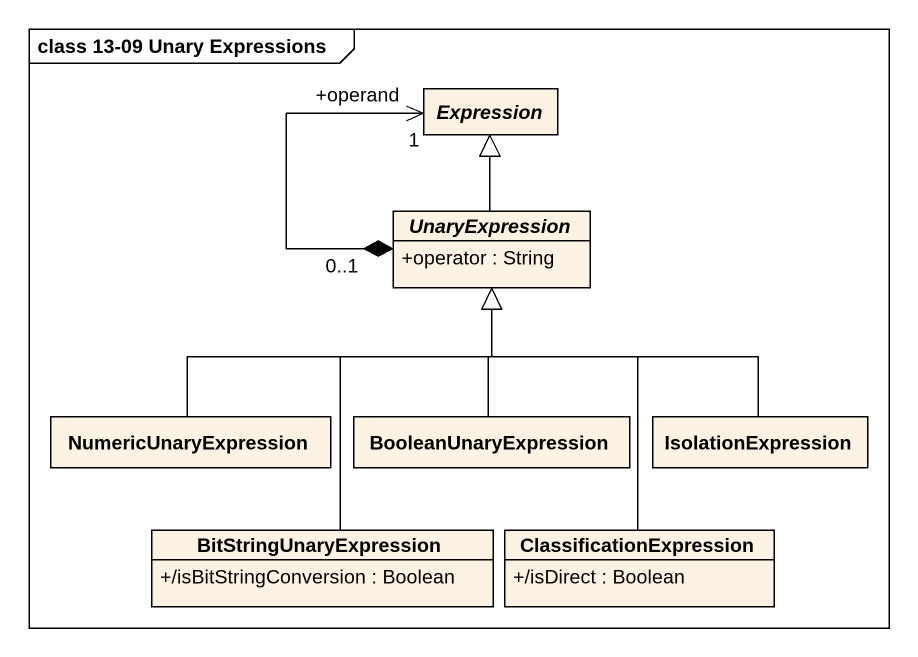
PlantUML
@startuml
mainframe class 13-09 Unary Expressions
hide circle
hide empty members
skinparam classAttributeIconSize 0
abstract class Expression
abstract class UnaryExpression {
  +operator : String
}
class NumericUnaryExpression
class BooleanUnaryExpression
class IsolationExpression
class BitStringUnaryExpression {
  +/isBitStringConversion : Boolean
}
class ClassificationExpression {
  +/isDirect : Boolean
}
UnaryExpression -up-|> Expression
UnaryExpression "0..1" *-up-> "+operand\n1" Expression
NumericUnaryExpression -up-|> UnaryExpression
BooleanUnaryExpression -up-|> UnaryExpression
IsolationExpression -up-|> UnaryExpression
BitStringUnaryExpression -up-|> UnaryExpression
ClassificationExpression -up-|> UnaryExpression
@enduml
